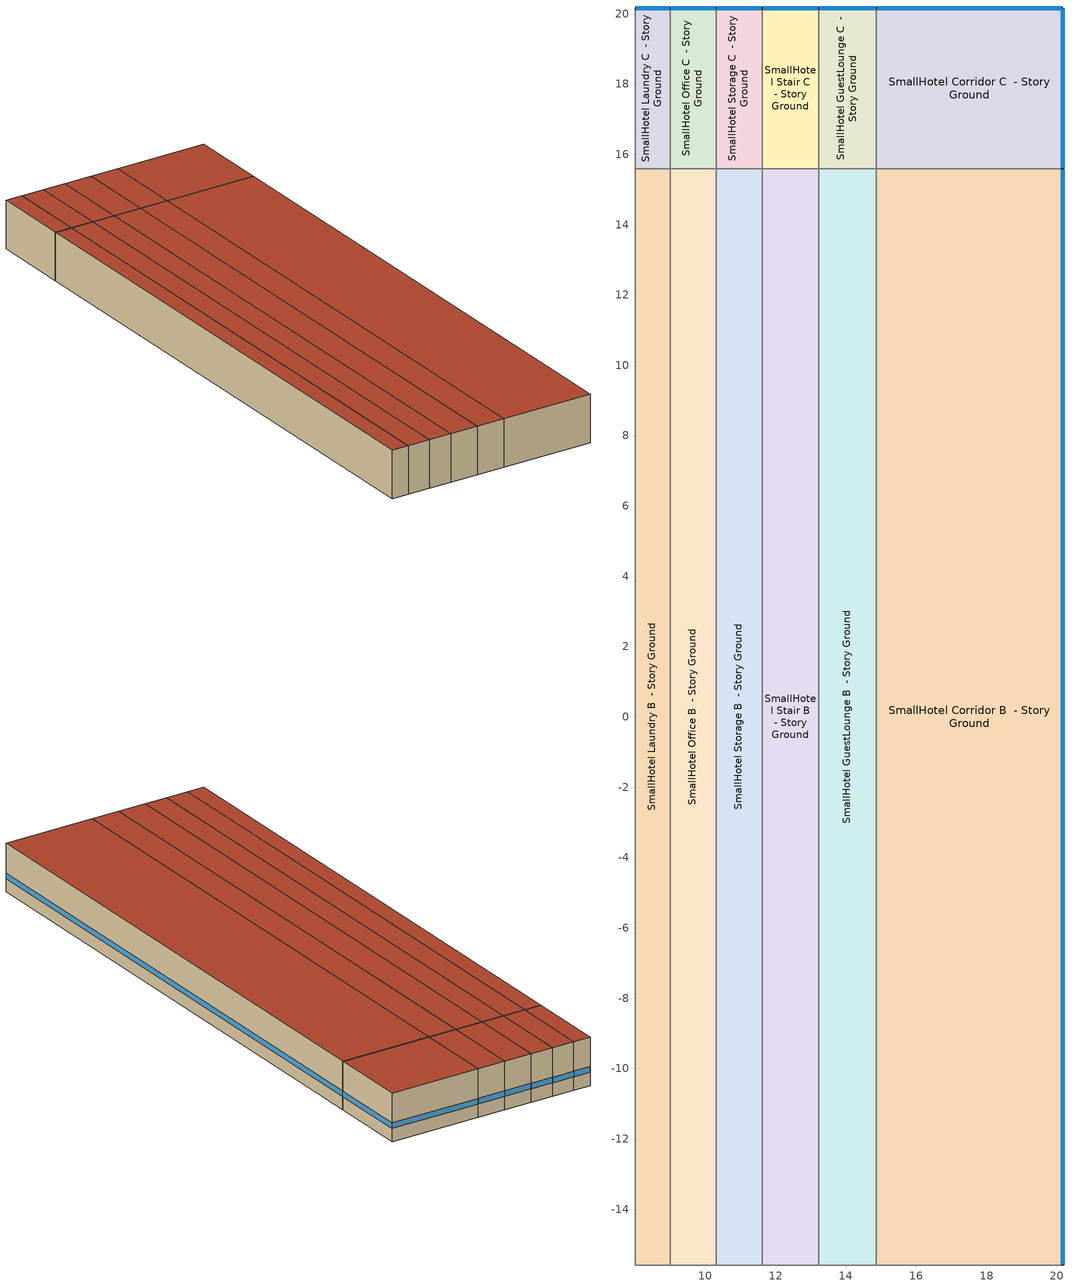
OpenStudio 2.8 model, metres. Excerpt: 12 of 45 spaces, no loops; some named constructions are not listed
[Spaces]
SmallHotel Laundry B  - Story Ground
 floor ground (ext-slab): 8.01,-15.59 8.01,15.59 9,15.59 9,-15.59 z0
 wall to SmallHotel Meeting B  - Story Ground: 8.01,15.59 8.01,-15.59 z0:2.74
 wall to SmallHotel Laundry C  - Story Ground: 9,15.59 8.01,15.59 z0:2.74
 wall to SmallHotel Office B  - Story Ground: 9,-15.59 9,15.59 z0:2.74
 wall to SmallHotel Laundry A  - Story Ground: 8.01,-15.59 9,-15.59 z0:2.74
 roof outside (Typical IEAD Roof): 9,-15.59 9,15.59 8.01,15.59 8.01,-15.59 z2.74
SmallHotel Laundry C  - Story Ground
 floor ground (ext-slab): 8.01,15.59 8.01,20.16 9,20.16 9,15.59 z0
 wall outside (Typical Insulated Steel Framed Exterior Wall R-15.38): 9,20.16 8.01,20.16 z0:2.74
 wall to SmallHotel Meeting C  - Story Ground: 8.01,20.16 8.01,15.59 z0:2.74
 wall to SmallHotel Office C  - Story Ground: 9,15.59 9,20.16 z0:2.74
 window (U 0.52 SHGC 0.39 Simple Glazing Window U-0.52 SHGC 0.39): 8.97,20.16 8.04,20.16 z0.76:1.08
 roof outside (Typical IEAD Roof): 9,15.59 9,20.16 8.01,20.16 8.01,15.59 z2.74
SmallHotel Office B  - Story Ground
 floor ground (ext-slab): 9,-15.59 9,15.59 10.31,15.59 10.31,-15.59 z0
 wall to SmallHotel Office C  - Story Ground: 10.31,15.59 9,15.59 z0:2.74
 wall to SmallHotel Storage B  - Story Ground: 10.31,-15.59 10.31,15.59 z0:2.74
 wall to SmallHotel Office A  - Story Ground: 9,-15.59 10.31,-15.59 z0:2.74
 roof outside (Typical IEAD Roof): 10.31,-15.59 10.31,15.59 9,15.59 9,-15.59 z2.74
SmallHotel Office C  - Story Ground
 floor ground (ext-slab): 9,15.59 9,20.16 10.31,20.16 10.31,15.59 z0
 wall outside (Typical Insulated Steel Framed Exterior Wall R-15.38): 10.31,20.16 9,20.16 z0:2.74
 wall to SmallHotel Storage C  - Story Ground: 10.31,15.59 10.31,20.16 z0:2.74
 window (U 0.52 SHGC 0.39 Simple Glazing Window U-0.52 SHGC 0.39): 10.28,20.16 9.02,20.16 z0.76:1.08
 roof outside (Typical IEAD Roof): 10.31,15.59 10.31,20.16 9,20.16 9,15.59 z2.74
SmallHotel Storage B  - Story Ground
 floor ground (ext-slab): 10.31,-15.59 10.31,15.59 11.62,15.59 11.62,-15.59 z0
 wall to SmallHotel Storage C  - Story Ground: 11.62,15.59 10.31,15.59 z0:2.74
 wall to SmallHotel Stair B  - Story Ground: 11.62,-15.59 11.62,15.59 z0:2.74
 wall to SmallHotel Storage A  - Story Ground: 10.31,-15.59 11.62,-15.59 z0:2.74
 roof outside (Typical IEAD Roof): 11.62,-15.59 11.62,15.59 10.31,15.59 10.31,-15.59 z2.74
SmallHotel Storage C  - Story Ground
 floor ground (ext-slab): 10.31,15.59 10.31,20.16 11.62,20.16 11.62,15.59 z0
 wall outside (Typical Insulated Steel Framed Exterior Wall R-15.38): 11.62,20.16 10.31,20.16 z0:2.74
 wall to SmallHotel Stair C  - Story Ground: 11.62,15.59 11.62,20.16 z0:2.74
 window (U 0.52 SHGC 0.39 Simple Glazing Window U-0.52 SHGC 0.39): 11.59,20.16 10.33,20.16 z0.76:1.08
 roof outside (Typical IEAD Roof): 11.62,15.59 11.62,20.16 10.31,20.16 10.31,15.59 z2.74
SmallHotel Stair B  - Story Ground
 floor ground (ext-slab): 11.62,-15.59 11.62,15.59 13.23,15.59 13.23,-15.59 z0
 wall to SmallHotel Stair C  - Story Ground: 13.23,15.59 11.62,15.59 z0:2.74
 wall to SmallHotel GuestLounge B  - Story Ground: 13.23,-15.59 13.23,15.59 z0:2.74
 wall to SmallHotel Stair A  - Story Ground: 11.62,-15.59 13.23,-15.59 z0:2.74
 roof outside (Typical IEAD Roof): 13.23,-15.59 13.23,15.59 11.62,15.59 11.62,-15.59 z2.74
SmallHotel Stair C  - Story Ground
 floor ground (ext-slab): 11.62,15.59 11.62,20.16 13.23,20.16 13.23,15.59 z0
 wall outside (Typical Insulated Steel Framed Exterior Wall R-15.38): 13.23,20.16 11.62,20.16 z0:2.74
 wall to SmallHotel GuestLounge C  - Story Ground: 13.23,15.59 13.23,20.16 z0:2.74
 window (U 0.52 SHGC 0.39 Simple Glazing Window U-0.52 SHGC 0.39): 13.2,20.16 11.64,20.16 z0.76:1.07
 roof outside (Typical IEAD Roof): 13.23,15.59 13.23,20.16 11.62,20.16 11.62,15.59 z2.74
SmallHotel GuestLounge B  - Story Ground
 floor ground (ext-slab): 13.23,-15.59 13.23,15.59 14.87,15.59 14.87,-15.59 z0
 wall to SmallHotel GuestLounge C  - Story Ground: 14.87,15.59 13.23,15.59 z0:2.74
 wall to SmallHotel Corridor B  - Story Ground: 14.87,-15.59 14.87,15.59 z0:2.74
 wall to SmallHotel GuestLounge A  - Story Ground: 13.23,-15.59 14.87,-15.59 z0:2.74
 roof outside (Typical IEAD Roof): 14.87,-15.59 14.87,15.59 13.23,15.59 13.23,-15.59 z2.74
SmallHotel GuestLounge C  - Story Ground
 floor ground (ext-slab): 13.23,15.59 13.23,20.16 14.87,20.16 14.87,15.59 z0
 wall outside (Typical Insulated Steel Framed Exterior Wall R-15.38): 14.87,20.16 13.23,20.16 z0:2.74
 wall to SmallHotel Corridor C  - Story Ground: 14.87,15.59 14.87,20.16 z0:2.74
 window (U 0.52 SHGC 0.39 Simple Glazing Window U-0.52 SHGC 0.39): 14.84,20.16 13.26,20.16 z0.76:1.07
 roof outside (Typical IEAD Roof): 14.87,15.59 14.87,20.16 13.23,20.16 13.23,15.59 z2.74
SmallHotel Corridor B  - Story Ground
 floor ground (ext-slab): 14.87,-15.59 14.87,15.59 20.16,15.59 20.16,-15.59 z0
 wall outside (Typical Insulated Steel Framed Exterior Wall R-15.38): 20.16,-15.59 20.16,15.59 z0:2.74
 wall to SmallHotel Corridor C  - Story Ground: 20.16,15.59 14.87,15.59 z0:2.74
 wall to SmallHotel Corridor A  - Story Ground: 14.87,-15.59 20.16,-15.59 z0:2.74
 window (U 0.52 SHGC 0.39 Simple Glazing Window U-0.52 SHGC 0.39): 20.16,-15.56 20.16,15.56 z0.76:1.06
 roof outside (Typical IEAD Roof): 20.16,-15.59 20.16,15.59 14.87,15.59 14.87,-15.59 z2.74
SmallHotel Corridor C  - Story Ground
 floor ground (ext-slab): 14.87,15.59 14.87,20.16 20.16,20.16 20.16,15.59 z0
 wall outside (Typical Insulated Steel Framed Exterior Wall R-15.38): 20.16,15.59 20.16,20.16 14.87,20.16 z0:2.74
 window (U 0.52 SHGC 0.39 Simple Glazing Window U-0.52 SHGC 0.39): 20.14,20.16 14.89,20.16 / 20.16,15.61 20.16,20.14 z0.76:1.07
 roof outside (Typical IEAD Roof): 20.16,15.59 20.16,20.16 14.87,20.16 14.87,15.59 z2.74
[Schedule:Day]
SmallHotel Bldg Occ Default: Yes, 10, 45, 0.2, 11, 0, 0.225, 11, 15, 0.25, 11, 30, 0.275, 11, 45, 0.3, 12, 0, 0.35, 12, 15, 0.4, 12, 30, 0.45, 12, 45, 0.5, 13, 0, 0.84, 13, 15, 0.88, 13, 22, 0.9, 18, 11, 0.9, 18, 26, 0.361905, 18, 41, 0.32381, 18, 56, 0.285714, 19, 11, 0.247619, 19, 26, 0.209524, 19, 30, 0.2, 24, 0, 0.2
SmallHotel Bldg Occ Sat Day: Yes, 10, 22, 0.6, 10, 37, 0.608333, 10, 52, 0.616667, 11, 7, 0.625, 11, 22, 0.633333, 11, 37, 0.641667, 11, 52, 0.65, 12, 7, 0.658333, 12, 22, 0.666667, 12, 37, 0.675, 12, 52, 0.683333, 13, 7, 0.691667, 13, 22, 0.7, 13, 37, 0.716667, 13, 52, 0.733333, 14, 7, 0.75, 14, 22, 0.766667, 14, 37, 0.783333, 14, 52, 0.8, 15, 7, 0.816667, 15, 22, 0.833333, 15, 37, 0.85, 15, 52, 0.866667, 16, 7, 0.883333, 16, 22, 0.9, 18, 11, 0.9, 24, 0, 0.6
SmallHotel Bldg Occ Summer Design Day; SmallHotel Storage Light Summer Design Day; SmallHotel Bldg Equip Summer Design Day; Clothing Schedule Default Winter Clothes; SmallHotel StaffLounge Occ Summer Design Day; SmallHotel StaffLounge Light Summer Design Day; SmallHotel StaffLounge Equip Summer Design Day; SmallHotel Bldg Light Summer Design Day; SmallHotel Laundry Occ Summer Design Day; SmallHotel Laundry Equip Summer Design Day; SmallHotel Laundry Gas Summer Design Day; SmallHotel Meeting Occ Summer Design Day; SmallHotel Meeting Light Summer Design Day; SmallHotel Office Occ Summer Design Day; SmallHotel Office Light Summer Design Day; SmallHotel Office Equip Summer Design Day: 24, 0, 1
SmallHotel Bldg Occ Sun Day: Yes, 0, 15, 0.278431, 0, 30, 0.276471, 0, 45, 0.27451, 1, 0, 0.272549, 1, 15, 0.270588, 1, 30, 0.268627, 1, 45, 0.266667, 2, 0, 0.264706, 2, 15, 0.262745, 2, 30, 0.260784, 2, 45, 0.258824, 3, 0, 0.256863, 3, 15, 0.254902, 3, 30, 0.252941, 3, 45, 0.25098, 4, 0, 0.24902, 4, 15, 0.247059, 4, 30, 0.245098, 4, 45, 0.243137, 5, 0, 0.241176, 5, 15, 0.239216, 5, 30, 0.237255, 5, 45, 0.235294, 6, 0, 0.233333, 6, 15, 0.231373, 6, 30, 0.229412, 6, 45, 0.227451, 7, 0, 0.22549, 7, 15, 0.223529, 7, 30, 0.221569, 7, 45, 0.219608, 8, 0, 0.217647, 8, 15, 0.215686, 8, 30, 0.213725, 8, 45, 0.211765, 9, 0, 0.209804, 9, 15, 0.207843, 9, 30, 0.205882, 9, 45, 0.203922, 10, 0, 0.201961, 10, 15, 0.2, 11, 45, 0.2, 12, 0, 0.225, 12, 15, 0.25, 12, 30, 0.275, 12, 45, 0.3, 13, 0, 0.325, 13, 15, 0.35, 13, 30, 0.375, 13, 45, 0.4, 14, 0, 0.789744, 14, 15, 0.779487, 14, 30, 0.769231, 14, 45, 0.758974, 15, 0, 0.748718, 15, 15, 0.738462, 15, 30, 0.728205, 15, 45, 0.717949, 16, 0, 0.707692, 16, 11, 0.7, 16, 26, 0.682222, 16, 41, 0.664444, 16, 56, 0.646667, 17, 11, 0.628889, 17, 26, 0.611111, 17, 41, 0.593333, 17, 56, 0.575556, 18, 11, 0.557778, 18, 26, 0.54, 18, 41, 0.522222, 18, 56, 0.504444, 19, 0, 0.5, 19, 30, 0.5, 19, 45, 0.475, 20, 0, 0.45, 20, 15, 0.425, 20, 30, 0.4, 20, 45, 0.375, 21, 0, 0.35, 21, 15, 0.325, 21, 30, 0.3, 21, 45, 0.298039, 22, 0, 0.296078, 22, 15, 0.294118, 22, 30, 0.292157, 22, 45, 0.290196, 23, 0, 0.288235, 23, 15, 0.286275, 23, 30, 0.284314, 23, 45, 0.282353, 24, 0, 0.280392
SmallHotel Bldg Occ Winter Design Day; SmallHotel Storage Light Winter Design Day; SmallHotel Bldg Equip Winter Design Day; Work Efficiency Schedule Default; SmallHotel StaffLounge Occ Winter Design Day; SmallHotel StaffLounge Light Winter Design Day; SmallHotel StaffLounge Equip Winter Design Day; SmallHotel Bldg Light Winter Design Day; SmallHotel Laundry Occ Winter Design Day; SmallHotel Laundry Equip Winter Design Day; SmallHotel Laundry Gas Winter Design Day; SmallHotel Meeting Occ Winter Design Day; SmallHotel Meeting Light Winter Design Day; SmallHotel Office Occ Winter Design Day; SmallHotel Office Light Winter Design Day; SmallHotel Office Equip Winter Design Day: 24, 0, 0
SmallHotel Storage Light Default: Yes, 0, 15, 0.318881, 0, 30, 0.316084, 0, 45, 0.313287, 1, 0, 0.31049, 1, 15, 0.307692, 1, 30, 0.304895, 1, 45, 0.302098, 2, 0, 0.299301, 2, 15, 0.296503, 2, 30, 0.293706, 2, 45, 0.290909, 3, 0, 0.288112, 3, 15, 0.285315, 3, 30, 0.282517, 3, 45, 0.27972, 4, 0, 0.276923, 4, 15, 0.274126, 4, 30, 0.271329, 4, 45, 0.268531, 5, 0, 0.265734, 5, 15, 0.262937, 5, 30, 0.26014, 5, 45, 0.257343, 6, 0, 0.254545, 6, 15, 0.251748, 6, 30, 0.248951, 6, 45, 0.246154, 7, 0, 0.243357, 7, 15, 0.240559, 7, 30, 0.237762, 7, 45, 0.234965, 8, 0, 0.232168, 8, 15, 0.229371, 8, 30, 0.226573, 8, 45, 0.223776, 9, 0, 0.220979, 9, 15, 0.218182, 9, 30, 0.215385, 9, 45, 0.212587, 10, 0, 0.20979, 10, 15, 0.206993, 10, 30, 0.204196, 10, 45, 0.201399, 10, 52, 0.2, 11, 52, 0.2, 12, 7, 0.1875, 12, 22, 0.175, 12, 37, 0.1625, 12, 52, 0.15, 13, 7, 0.1375, 13, 22, 0.125, 13, 37, 0.1125, 13, 52, 0.1, 16, 0, 0.1, 16, 15, 0.125, 16, 30, 0.15, 16, 45, 0.175, 17, 0, 0.2, 17, 15, 0.397203, 17, 30, 0.394406, 17, 45, 0.391608, 18, 0, 0.388811, 18, 15, 0.386014, 18, 30, 0.383217, 18, 45, 0.38042, 19, 0, 0.377622, 19, 15, 0.374825, 19, 30, 0.372028, 19, 45, 0.369231, 20, 0, 0.366434, 20, 15, 0.363636, 20, 30, 0.360839, 20, 45, 0.358042, 21, 0, 0.355245, 21, 15, 0.352448, 21, 30, 0.34965, 21, 45, 0.346853, 22, 0, 0.344056, 22, 15, 0.341259, 22, 30, 0.338462, 22, 45, 0.335664, 23, 0, 0.332867, 23, 15, 0.33007, 23, 30, 0.327273, 23, 45, 0.324476, 24, 0, 0.321678
SmallHotel Storage Light Default|Wknd Day; autogen Schedule Rule 3 1_day_sch: Yes, 6, 30, 0.1, 6, 45, 0.125, 7, 0, 0.15, 7, 15, 0.175, 7, 30, 0.2, 7, 45, 0.25, 8, 0, 0.3, 8, 15, 0.35, 8, 30, 0.4, 16, 0, 0.4, 16, 15, 0.3875, 16, 30, 0.375, 16, 45, 0.3625, 17, 0, 0.35, 17, 15, 0.3375, 17, 30, 0.325, 17, 45, 0.3125, 18, 0, 0.3, 18, 15, 0.2875, 18, 30, 0.275, 18, 45, 0.2625, 19, 0, 0.25, 19, 15, 0.2375, 19, 30, 0.225, 19, 45, 0.2125, 20, 0, 0.2, 21, 0, 0.2, 21, 15, 0.1875, 21, 30, 0.175, 21, 45, 0.1625, 22, 0, 0.15, 22, 15, 0.1375, 22, 30, 0.125, 22, 45, 0.1125, 23, 0, 0.1, 24, 0, 0.1
SmallHotel Bldg Equip Default: Yes, 0, 7, 0.763333, 0, 22, 0.766667, 0, 37, 0.77, 0, 52, 0.773333, 1, 7, 0.776667, 1, 22, 0.78, 1, 37, 0.783333, 1, 52, 0.786667, 2, 7, 0.79, 2, 22, 0.793333, 2, 37, 0.796667, 2, 52, 0.8, 3, 7, 0.803333, 3, 22, 0.806667, 3, 37, 0.81, 3, 52, 0.813333, 4, 7, 0.816667, 4, 22, 0.82, 4, 37, 0.823333, 4, 52, 0.826667, 5, 7, 0.83, 5, 22, 0.833333, 5, 37, 0.836667, 5, 52, 0.84, 6, 7, 0.843333, 6, 22, 0.846667, 6, 37, 0.85, 6, 52, 0.853333, 7, 7, 0.856667, 7, 22, 0.86, 7, 37, 0.863333, 7, 52, 0.866667, 8, 7, 0.87, 8, 22, 0.873333, 8, 37, 0.876667, 8, 52, 0.88, 9, 7, 0.883333, 9, 22, 0.886667, 9, 37, 0.89, 9, 52, 0.893333, 10, 7, 0.896667, 10, 22, 0.9, 10, 37, 0.9125, 10, 52, 0.925, 11, 7, 0.9375, 11, 22, 0.95, 11, 37, 0.9375, 11, 52, 0.925, 12, 7, 0.9125, 12, 22, 0.9, 12, 37, 0.85, 12, 52, 0.8, 13, 7, 0.75, 13, 22, 0.7, 13, 37, 0.625, 13, 52, 0.55, 14, 7, 0.475, 14, 22, 0.4, 14, 37, 0.375, 14, 52, 0.35, 15, 7, 0.325, 15, 22, 0.3, 15, 37, 0.2875, 15, 52, 0.275, 16, 7, 0.2625, 16, 22, 0.25, 16, 37, 0.2375, 16, 52, 0.225, 17, 7, 0.2125, 17, 22, 0.2, 19, 22, 0.2, 19, 37, 0.703333, 19, 52, 0.706667, 20, 7, 0.71, 20, 22, 0.713333, 20, 37, 0.716667, 20, 52, 0.72, 21, 7, 0.723333, 21, 22, 0.726667, 21, 37, 0.73, 21, 52, 0.733333, 22, 7, 0.736667, 22, 22, 0.74, 22, 37, 0.743333, 22, 52, 0.746667, 23, 7, 0.75, 23, 22, 0.753333, 23, 37, 0.756667, 23, 52, 0.76, 24, 0, 0.763333
SmallHotel Bldg Equip Sat Day: Yes, 0, 15, 0.729565, 0, 30, 0.731304, 0, 45, 0.733043, 1, 0, 0.734783, 1, 15, 0.736522, 1, 30, 0.738261, 1, 45, 0.74, 2, 0, 0.741739, 2, 15, 0.743478, 2, 30, 0.745217, 2, 45, 0.746957, 3, 0, 0.748696, 3, 15, 0.750435, 3, 30, 0.752174, 3, 45, 0.753913, 4, 0, 0.755652, 4, 15, 0.757391, 4, 30, 0.75913, 4, 45, 0.76087, 5, 0, 0.762609, 5, 15, 0.764348, 5, 30, 0.766087, 5, 45, 0.767826, 6, 0, 0.769565, 6, 15, 0.771304, 6, 30, 0.773043, 6, 45, 0.774783, 7, 0, 0.776522, 7, 15, 0.778261, 7, 30, 0.78, 7, 45, 0.781739, 8, 0, 0.783478, 8, 15, 0.785217, 8, 30, 0.786957, 8, 45, 0.788696, 9, 0, 0.790435, 9, 15, 0.792174, 9, 30, 0.793913, 9, 45, 0.795652, 10, 0, 0.797391, 10, 15, 0.79913, 10, 22, 0.8, 12, 22, 0.8, 12, 37, 0.775, 12, 52, 0.75, 13, 7, 0.725, 13, 22, 0.7, 13, 37, 0.625, 13, 52, 0.55, 14, 7, 0.475, 14, 22, 0.4, 14, 37, 0.375, 14, 52, 0.35, 15, 7, 0.325, 15, 22, 0.3, 15, 52, 0.3, 16, 7, 0.2875, 16, 22, 0.275, 16, 37, 0.2625, 16, 52, 0.25, 17, 7, 0.2375, 17, 22, 0.225, 17, 37, 0.2125, 17, 52, 0.2, 18, 11, 0.2, 18, 26, 0.48, 18, 30, 0.5, 19, 0, 0.5, 19, 15, 0.475, 19, 30, 0.45, 19, 45, 0.425, 20, 0, 0.4, 20, 15, 0.701739, 20, 30, 0.703478, 20, 45, 0.705217, 21, 0, 0.706957, 21, 15, 0.708696, 21, 30, 0.710435, 21, 45, 0.712174, 22, 0, 0.713913, 22, 15, 0.715652, 22, 30, 0.717391, 22, 45, 0.71913, 23, 0, 0.72087, 23, 15, 0.722609, 23, 30, 0.724348, 23, 45, 0.726087, 24, 0, 0.727826
SmallHotel Bldg Equip Sun Day: Yes, 0, 15, 0.663866, 0, 30, 0.667227, 0, 45, 0.670588, 1, 0, 0.67395, 1, 15, 0.677311, 1, 30, 0.680672, 1, 45, 0.684034, 2, 0, 0.687395, 2, 15, 0.690756, 2, 30, 0.694118, 2, 45, 0.697479, 3, 0, 0.70084, 3, 15, 0.704202, 3, 30, 0.707563, 3, 45, 0.710924, 4, 0, 0.714286, 4, 15, 0.717647, 4, 30, 0.721008, 4, 45, 0.72437, 5, 0, 0.727731, 5, 15, 0.731092, 5, 30, 0.734454, 5, 45, 0.737815, 6, 0, 0.741176, 6, 15, 0.744538, 6, 30, 0.747899, 6, 45, 0.751261, 7, 0, 0.754622, 7, 15, 0.757983, 7, 30, 0.761345, 7, 45, 0.764706, 8, 0, 0.768067, 8, 15, 0.771429, 8, 30, 0.77479, 8, 45, 0.778151, 9, 0, 0.781513, 9, 15, 0.784874, 9, 30, 0.788235, 9, 45, 0.791597, 10, 0, 0.794958, 10, 15, 0.798319, 10, 22, 0.8, 10, 37, 0.825, 10, 52, 0.85, 11, 7, 0.875, 11, 22, 0.9, 11, 37, 0.85, 11, 52, 0.8, 12, 7, 0.75, 12, 22, 0.7, 12, 37, 0.675, 12, 52, 0.65, 13, 7, 0.625, 13, 22, 0.6, 13, 37, 0.55, 13, 52, 0.5, 14, 7, 0.45, 14, 22, 0.4, 15, 52, 0.4, 16, 7, 0.3875, 16, 22, 0.375, 16, 37, 0.3625, 16, 52, 0.35, 17, 7, 0.3375, 17, 22, 0.325, 17, 37, 0.3125, 17, 52, 0.3, 18, 11, 0.3, 18, 26, 0.480952, 18, 41, 0.461905, 18, 56, 0.442857, 19, 11, 0.42381, 19, 26, 0.404762, 19, 30, 0.4, 19, 45, 0.603361, 20, 0, 0.606723, 20, 15, 0.610084, 20, 30, 0.613445, 20, 45, 0.616807, 21, 0, 0.620168, 21, 15, 0.623529, 21, 30, 0.626891, 21, 45, 0.630252, 22, 0, 0.633613, 22, 15, 0.636975, 22, 30, 0.640336, 22, 45, 0.643697, 23, 0, 0.647059, 23, 15, 0.65042, 23, 30, 0.653782, 23, 45, 0.657143, 24, 0, 0.660504
SmallHotel Infil Half On Default; SmallHotel Infil Half On Winter Design Day; SmallHotel Infil Half On Summer Design Day; Clothing Schedule Summer Clothes: 24, 0, 0.5
Always On Default; autogen Always On 0_day_sch: Yes, 24, 0, 1
Air Velocity Schedule Default: 24, 0, 0.2
SmallHotel StaffLounge Occ Default: Yes, 0, 15, 0.338298, 0, 30, 0.348936, 0, 45, 0.359574, 1, 0, 0.370213, 1, 15, 0.380851, 1, 30, 0.391489, 1, 45, 0.402128, 2, 0, 0.412766, 2, 15, 0.423404, 2, 30, 0.434043, 2, 45, 0.444681, 3, 0, 0.455319, 3, 15, 0.465957, 3, 30, 0.476596, 3, 45, 0.487234, 4, 0, 0.497872, 4, 15, 0.508511, 4, 30, 0.519149, 4, 45, 0.529787, 5, 0, 0.540426, 5, 15, 0.551064, 5, 30, 0.561702, 5, 45, 0.57234, 6, 0, 0.582979, 6, 15, 0.593617, 6, 30, 0.604255, 6, 45, 0.614894, 7, 0, 0.625532, 7, 15, 0.63617, 7, 30, 0.646809, 7, 45, 0.657447, 8, 0, 0.668085, 8, 15, 0.678723, 8, 30, 0.689362, 8, 45, 0.7, 9, 0, 0.575, 9, 15, 0.45, 9, 30, 0.325, 9, 45, 0.2, 11, 33, 0.2, 11, 48, 0.02, 11, 52, 0, 18, 52, 0, 19, 7, 0.08, 19, 11, 0.1, 21, 0, 0.2, 21, 15, 0.210638, 21, 30, 0.221277, 21, 45, 0.231915, 22, 0, 0.242553, 22, 15, 0.253191, 22, 30, 0.26383, 22, 45, 0.274468, 23, 0, 0.285106, 23, 15, 0.295745, 23, 30, 0.306383, 23, 45, 0.317021, 24, 0, 0.32766
SmallHotel StaffLounge Occ Wknd Day; autogen Schedule Rule 7 1_day_sch: Yes, 3, 30, 0, 3, 45, 0.00416667, 4, 0, 0.00833333, 4, 15, 0.0125, 4, 30, 0.0166667, 4, 45, 0.0208333, 5, 0, 0.025, 5, 15, 0.0291667, 5, 30, 0.0333333, 5, 45, 0.0375, 6, 0, 0.0416667, 6, 15, 0.0458333, 6, 30, 0.05, 6, 45, 0.0541667, 7, 0, 0.0583333, 7, 15, 0.0625, 7, 30, 0.0666667, 7, 45, 0.0708333, 8, 0, 0.075, 8, 15, 0.0791667, 8, 30, 0.0833333, 8, 45, 0.0875, 9, 0, 0.0916667, 9, 15, 0.0958333, 9, 30, 0.1, 11, 30, 0.1, 11, 45, 0.125, 12, 0, 0.15, 12, 15, 0.175, 12, 30, 0.2, 12, 45, 0.175, 13, 0, 0.15, 13, 15, 0.125, 13, 30, 0.1, 17, 0, 0.1, 17, 15, 0.09375, 17, 30, 0.0875, 17, 45, 0.08125, 18, 0, 0.075, 18, 15, 0.06875, 18, 30, 0.0625, 18, 45, 0.05625, 19, 0, 0.05, 19, 15, 0.04375, 19, 30, 0.0375, 19, 45, 0.03125, 20, 0, 0.025, 20, 15, 0.01875, 20, 30, 0.0125, 20, 45, 0.00625, 21, 0, 0, 24, 0, 0
SmallHotel StaffLounge Light Default: Yes, 0, 7, 0.468333, 0, 22, 0.466667, 0, 37, 0.465, 0, 52, 0.463333, 1, 7, 0.461667, 1, 22, 0.46, 1, 37, 0.458333, 1, 52, 0.456667, 2, 7, 0.455, 2, 22, 0.453333, 2, 37, 0.451667, 2, 52, 0.45, 3, 7, 0.448333, 3, 22, 0.446667, 3, 37, 0.445, 3, 52, 0.443333, 4, 7, 0.441667, 4, 22, 0.44, 4, 37, 0.438333, 4, 52, 0.436667, 5, 7, 0.435, 5, 22, 0.433333, 5, 37, 0.431667, 5, 52, 0.43, 6, 7, 0.428333, 6, 22, 0.426667, 6, 37, 0.425, 6, 52, 0.423333, 7, 7, 0.421667, 7, 22, 0.42, 7, 37, 0.418333, 7, 52, 0.416667, 8, 7, 0.415, 8, 22, 0.413333, 8, 37, 0.411667, 8, 52, 0.41, 9, 7, 0.408333, 9, 22, 0.406667, 9, 37, 0.405, 9, 52, 0.403333, 10, 7, 0.401667, 10, 22, 0.4, 10, 37, 0.3375, 10, 52, 0.275, 11, 7, 0.2125, 11, 22, 0.15, 11, 52, 0.15, 12, 7, 0.1375, 12, 22, 0.125, 12, 37, 0.1125, 12, 52, 0.1, 13, 7, 0.0875, 13, 22, 0.075, 13, 37, 0.0625, 13, 52, 0.05, 19, 22, 0.05, 19, 37, 0.498333, 19, 52, 0.496667, 20, 7, 0.495, 20, 22, 0.493333, 20, 37, 0.491667, 20, 52, 0.49, 21, 7, 0.488333, 21, 22, 0.486667, 21, 37, 0.485, 21, 52, 0.483333, 22, 7, 0.481667, 22, 22, 0.48, 22, 37, 0.478333, 22, 52, 0.476667, 23, 7, 0.475, 23, 22, 0.473333, 23, 37, 0.471667, 23, 52, 0.47, 24, 0, 0.468333
SmallHotel StaffLounge Light Wknd Day; autogen Schedule Rule 8 1_day_sch: Yes, 4, 30, 0.05, 4, 45, 0.075, 5, 0, 0.1, 5, 15, 0.125, 5, 30, 0.15, 5, 45, 0.1875, 6, 0, 0.225, 6, 15, 0.2625, 6, 30, 0.3, 6, 45, 0.325, 7, 0, 0.35, 7, 15, 0.375, 7, 30, 0.4, 7, 45, 0.45, 8, 0, 0.5, 8, 15, 0.55, 8, 30, 0.6, 17, 30, 0.6, 17, 45, 0.55, 18, 0, 0.5, 18, 15, 0.45, 18, 30, 0.4, 18, 45, 0.375, 19, 0, 0.35, 19, 15, 0.325, 19, 30, 0.3, 19, 45, 0.2625, 20, 0, 0.225, 20, 15, 0.1875, 20, 30, 0.15, 21, 0, 0.15, 21, 15, 0.1375, 21, 30, 0.125, 21, 45, 0.1125, 22, 0, 0.1, 22, 15, 0.0875, 22, 30, 0.075, 22, 45, 0.0625, 23, 0, 0.05, 24, 0, 0.05
SmallHotel StaffLounge Equip Default: Yes, 0, 15, 0.898723, 0, 30, 0.901702, 0, 45, 0.904681, 1, 0, 0.90766, 1, 15, 0.910638, 1, 30, 0.913617, 1, 45, 0.916596, 2, 0, 0.919574, 2, 15, 0.922553, 2, 30, 0.925532, 2, 45, 0.928511, 3, 0, 0.931489, 3, 15, 0.934468, 3, 30, 0.937447, 3, 45, 0.940426, 4, 0, 0.943404, 4, 15, 0.946383, 4, 30, 0.949362, 4, 45, 0.95234, 5, 0, 0.955319, 5, 15, 0.958298, 5, 30, 0.961277, 5, 45, 0.964255, 6, 0, 0.967234, 6, 15, 0.970213, 6, 30, 0.973191, 6, 45, 0.97617, 7, 0, 0.979149, 7, 15, 0.982128, 7, 30, 0.985106, 7, 45, 0.988085, 8, 0, 0.991064, 8, 15, 0.994043, 8, 30, 0.997021, 8, 45, 1, 9, 0, 0.965, 9, 15, 0.93, 9, 30, 0.895, 9, 45, 0.86, 13, 45, 0.86, 18, 52, 0.11, 19, 7, 0.978462, 19, 22, 0.956923, 19, 37, 0.935385, 19, 52, 0.913846, 20, 7, 0.892308, 20, 22, 0.870769, 20, 30, 0.86, 21, 0, 0.86, 21, 15, 0.862979, 21, 30, 0.865957, 21, 45, 0.868936, 22, 0, 0.871915, 22, 15, 0.874894, 22, 30, 0.877872, 22, 45, 0.880851, 23, 0, 0.88383, 23, 15, 0.886809, 23, 30, 0.889787, 23, 45, 0.892766, 24, 0, 0.895745
SmallHotel StaffLounge Equip Default|Wknd Day; autogen Schedule Rule 9 1_day_sch: Yes, 4, 0, 0.11, 4, 15, 0.12, 4, 30, 0.13, 4, 45, 0.14, 5, 0, 0.15, 5, 15, 0.16, 5, 30, 0.17, 5, 45, 0.18, 6, 0, 0.19, 6, 30, 0.19, 6, 45, 0.205, 7, 0, 0.22, 7, 15, 0.235, 7, 30, 0.25, 7, 45, 0.4375, 8, 0, 0.625, 8, 15, 0.8125, 8, 30, 1, 9, 0, 1, 9, 15, 0.9825, 9, 30, 0.965, 9, 45, 0.9475, 10, 0, 0.93, 10, 15, 0.9125, 10, 30, 0.895, 10, 45, 0.8775, 11, 0, 0.86, 11, 30, 0.86, 11, 45, 0.895, 12, 0, 0.93, 12, 15, 0.965, 12, 30, 1, 12, 45, 0.965, 13, 0, 0.93, 13, 15, 0.895, 13, 30, 0.86, 17, 30, 0.86, 17, 45, 0.7075, 18, 0, 0.555, 18, 15, 0.4025, 18, 30, 0.25, 18, 45, 0.235, 19, 0, 0.22, 19, 15, 0.205, 19, 30, 0.19, 19, 45, 0.17, 20, 0, 0.15, 20, 15, 0.13, 20, 30, 0.11, 24, 0, 0.11
SmallHotel Bldg Light Default: Yes, 0, 7, 0.663333, 0, 22, 0.666667, 0, 37, 0.67, 0, 52, 0.673333, 1, 7, 0.676667, 1, 22, 0.68, 1, 37, 0.683333, 1, 52, 0.686667, 2, 7, 0.69, 2, 22, 0.693333, 2, 37, 0.696667, 2, 52, 0.7, 3, 7, 0.703333, 3, 22, 0.706667, 3, 37, 0.71, 3, 52, 0.713333, 4, 7, 0.716667, 4, 22, 0.72, 4, 37, 0.723333, 4, 52, 0.726667, 5, 7, 0.73, 5, 22, 0.733333, 5, 37, 0.736667, 5, 52, 0.74, 6, 7, 0.743333, 6, 22, 0.746667, 6, 37, 0.75, 6, 52, 0.753333, 7, 7, 0.756667, 7, 22, 0.76, 7, 37, 0.763333, 7, 52, 0.766667, 8, 7, 0.77, 8, 22, 0.773333, 8, 37, 0.776667, 8, 52, 0.78, 9, 7, 0.783333, 9, 22, 0.786667, 9, 37, 0.79, 9, 52, 0.793333, 10, 7, 0.796667, 10, 22, 0.8, 10, 37, 0.825, 10, 52, 0.85, 11, 7, 0.875, 11, 22, 0.9, 11, 37, 0.875, 11, 52, 0.85, 12, 7, 0.825, 12, 22, 0.8, 12, 37, 0.75, 12, 52, 0.7, 13, 7, 0.65, 13, 22, 0.6, 13, 37, 0.525, 13, 52, 0.45, 14, 7, 0.375, 14, 22, 0.3, 14, 37, 0.275, 14, 52, 0.25, 15, 7, 0.225, 15, 22, 0.2, 15, 37, 0.1875, 15, 52, 0.175, 16, 7, 0.1625, 16, 22, 0.15, 16, 37, 0.1375, 16, 52, 0.125, 17, 7, 0.1125, 17, 22, 0.1, 19, 22, 0.1, 19, 37, 0.603333, 19, 52, 0.606667, 20, 7, 0.61, 20, 22, 0.613333, 20, 37, 0.616667, 20, 52, 0.62, 21, 7, 0.623333, 21, 22, 0.626667, 21, 37, 0.63, 21, 52, 0.633333, 22, 7, 0.636667, 22, 22, 0.64, 22, 37, 0.643333, 22, 52, 0.646667, 23, 7, 0.65, 23, 22, 0.653333, 23, 37, 0.656667, 23, 52, 0.66, 24, 0, 0.663333
SmallHotel Bldg Light Sat Day: Yes, 0, 15, 0.629565, 0, 30, 0.631304, 0, 45, 0.633043, 1, 0, 0.634783, 1, 15, 0.636522, 1, 30, 0.638261, 1, 45, 0.64, 2, 0, 0.641739, 2, 15, 0.643478, 2, 30, 0.645217, 2, 45, 0.646957, 3, 0, 0.648696, 3, 15, 0.650435, 3, 30, 0.652174, 3, 45, 0.653913, 4, 0, 0.655652, 4, 15, 0.657391, 4, 30, 0.65913, 4, 45, 0.66087, 5, 0, 0.662609, 5, 15, 0.664348, 5, 30, 0.666087, 5, 45, 0.667826, 6, 0, 0.669565, 6, 15, 0.671304, 6, 30, 0.673043, 6, 45, 0.674783, 7, 0, 0.676522, 7, 15, 0.678261, 7, 30, 0.68, 7, 45, 0.681739, 8, 0, 0.683478, 8, 15, 0.685217, 8, 30, 0.686957, 8, 45, 0.688696, 9, 0, 0.690435, 9, 15, 0.692174, 9, 30, 0.693913, 9, 45, 0.695652, 10, 0, 0.697391, 10, 15, 0.69913, 10, 22, 0.7, 12, 22, 0.7, 12, 37, 0.675, 12, 52, 0.65, 13, 7, 0.625, 13, 22, 0.6, 13, 37, 0.525, 13, 52, 0.45, 14, 7, 0.375, 14, 22, 0.3, 14, 37, 0.275, 14, 52, 0.25, 15, 7, 0.225, 15, 22, 0.2, 15, 52, 0.2, 16, 7, 0.1875, 16, 22, 0.175, 16, 37, 0.1625, 16, 52, 0.15, 17, 7, 0.1375, 17, 22, 0.125, 17, 37, 0.1125, 17, 52, 0.1, 18, 11, 0.1, 18, 26, 0.38, 18, 30, 0.4, 19, 0, 0.4, 19, 15, 0.375, 19, 30, 0.35, 19, 45, 0.325, 20, 0, 0.3, 20, 15, 0.601739, 20, 30, 0.603478, 20, 45, 0.605217, 21, 0, 0.606957, 21, 15, 0.608696, 21, 30, 0.610435, 21, 45, 0.612174, 22, 0, 0.613913, 22, 15, 0.615652, 22, 30, 0.617391, 22, 45, 0.61913, 23, 0, 0.62087, 23, 15, 0.622609, 23, 30, 0.624348, 23, 45, 0.626087, 24, 0, 0.627826
SmallHotel Bldg Light Sun Day: Yes, 0, 15, 0.563866, 0, 30, 0.567227, 0, 45, 0.570588, 1, 0, 0.57395, 1, 15, 0.577311, 1, 30, 0.580672, 1, 45, 0.584034, 2, 0, 0.587395, 2, 15, 0.590756, 2, 30, 0.594118, 2, 45, 0.597479, 3, 0, 0.60084, 3, 15, 0.604202, 3, 30, 0.607563, 3, 45, 0.610924, 4, 0, 0.614286, 4, 15, 0.617647, 4, 30, 0.621008, 4, 45, 0.62437, 5, 0, 0.627731, 5, 15, 0.631092, 5, 30, 0.634454, 5, 45, 0.637815, 6, 0, 0.641176, 6, 15, 0.644538, 6, 30, 0.647899, 6, 45, 0.651261, 7, 0, 0.654622, 7, 15, 0.657983, 7, 30, 0.661345, 7, 45, 0.664706, 8, 0, 0.668067, 8, 15, 0.671429, 8, 30, 0.67479, 8, 45, 0.678151, 9, 0, 0.681513, 9, 15, 0.684874, 9, 30, 0.688235, 9, 45, 0.691597, 10, 0, 0.694958, 10, 15, 0.698319, 10, 22, 0.7, 10, 37, 0.725, 10, 52, 0.75, 11, 7, 0.775, 11, 22, 0.8, 11, 37, 0.75, 11, 52, 0.7, 12, 7, 0.65, 12, 22, 0.6, 12, 37, 0.575, 12, 52, 0.55, 13, 7, 0.525, 13, 22, 0.5, 13, 37, 0.45, 13, 52, 0.4, 14, 7, 0.35, 14, 22, 0.3, 15, 52, 0.3, 16, 7, 0.2875, 16, 22, 0.275, 16, 37, 0.2625, 16, 52, 0.25, 17, 7, 0.2375, 17, 22, 0.225, 17, 37, 0.2125, 17, 52, 0.2, 18, 11, 0.2, 18, 26, 0.380952, 18, 41, 0.361905, 18, 56, 0.342857, 19, 11, 0.32381, 19, 26, 0.304762, 19, 30, 0.3, 19, 45, 0.503361, 20, 0, 0.506723, 20, 15, 0.510084, 20, 30, 0.513445, 20, 45, 0.516807, 21, 0, 0.520168, 21, 15, 0.523529, 21, 30, 0.526891, 21, 45, 0.530252, 22, 0, 0.533613, 22, 15, 0.536975, 22, 30, 0.540336, 22, 45, 0.543697, 23, 0, 0.547059, 23, 15, 0.55042, 23, 30, 0.553782, 23, 45, 0.557143, 24, 0, 0.560504
SmallHotel Laundry Occ Default: Yes, 0, 15, 0.130213, 0, 30, 0.126383, 0, 45, 0.122553, 1, 0, 0.118723, 1, 15, 0.114894, 1, 30, 0.111064, 1, 45, 0.107234, 2, 0, 0.103404, 2, 15, 0.0995745, 2, 30, 0.0957447, 2, 45, 0.0919149, 3, 0, 0.0880851, 3, 15, 0.0842553, 3, 30, 0.0804255, 3, 45, 0.0765957, 4, 0, 0.072766, 4, 15, 0.0689362, 4, 30, 0.0651064, 4, 45, 0.0612766, 5, 0, 0.0574468, 5, 15, 0.053617, 5, 30, 0.0497872, 5, 45, 0.0459574, 6, 0, 0.0421277, 6, 15, 0.0382979, 6, 30, 0.0344681, 6, 45, 0.0306383, 7, 0, 0.0268085, 7, 15, 0.0229787, 7, 30, 0.0191489, 7, 45, 0.0153191, 8, 0, 0.0114894, 8, 15, 0.00765957, 8, 30, 0.00382979, 8, 45, 0, 9, 0, 0.045, 9, 15, 0.09, 9, 30, 0.135, 9, 45, 0.18, 11, 45, 0.18, 12, 0, 0.1575, 12, 15, 0.135, 12, 30, 0.1125, 12, 45, 0.09, 13, 0, 0.0675, 13, 15, 0.045, 13, 30, 0.0225, 13, 45, 0, 16, 30, 0, 16, 45, 0.01125, 17, 0, 0.0225, 17, 15, 0.03375, 17, 30, 0.045, 17, 45, 0.05625, 18, 0, 0.0675, 18, 15, 0.07875, 18, 30, 0.09, 18, 45, 0.10125, 19, 0, 0.1125, 19, 15, 0.12375, 19, 30, 0.135, 19, 45, 0.14625, 20, 0, 0.1575, 20, 15, 0.16875, 20, 30, 0.18, 21, 0, 0.18, 21, 15, 0.17617, 21, 30, 0.17234, 21, 45, 0.168511, 22, 0, 0.164681, 22, 15, 0.160851, 22, 30, 0.157021, 22, 45, 0.153191, 23, 0, 0.149362, 23, 15, 0.145532, 23, 30, 0.141702, 23, 45, 0.137872, 24, 0, 0.134043
SmallHotel Laundry Occ Default|Wknd Day; autogen Schedule Rule 12 1_day_sch: Yes, 7, 0, 0, 7, 15, 0.01125, 7, 30, 0.0225, 7, 45, 0.03375, 8, 0, 0.045, 8, 15, 0.05625, 8, 30, 0.0675, 8, 45, 0.07875, 9, 0, 0.09, 9, 15, 0.10125, 9, 30, 0.1125, 9, 45, 0.12375, 10, 0, 0.135, 10, 15, 0.14625, 10, 30, 0.1575, 10, 45, 0.16875, 11, 0, 0.18, 11, 30, 0.18, 11, 45, 0.135, 12, 0, 0.09, 12, 15, 0.045, 12, 30, 0, 12, 45, 0.045, 13, 0, 0.09, 13, 15, 0.135, 13, 30, 0.18, 15, 30, 0.18, 15, 45, 0.1575, 16, 0, 0.135, 16, 15, 0.1125, 16, 30, 0.09, 16, 45, 0.0675, 17, 0, 0.045, 17, 15, 0.0225, 17, 30, 0, 24, 0, 0
SmallHotel Laundry Light Default; autogen SmallHotel Laundry Light 0_day_sch: Yes, 8, 0, 0, 17, 0, 1, 24, 0, 0
SmallHotel Laundry Light Winter Design Day; SmallHotel Laundry Light Summer Design Day: 8, 0, 0, 17, 0, 1, 24, 0, 0
SmallHotel Laundry Equip Default; autogen SmallHotel Laundry Equip 0_day_sch: Yes, 8, 0, 0, 16, 0, 1, 24, 0, 0
SmallHotel Laundry Gas Default; autogen SmallHotel Laundry Gas 0_day_sch: Yes, 9, 0, 0, 17, 0, 1, 24, 0, 0
SmallHotel Exercise Occ Default; autogen SmallHotel Exercise Occ 0_day_sch: Yes, 5, 30, 0, 5, 45, 0.125, 6, 0, 0.25, 6, 15, 0.375, 6, 30, 0.5, 6, 45, 0.625, 7, 0, 0.75, 7, 15, 0.875, 7, 30, 1, 10, 30, 1, 10, 45, 0.875, 11, 0, 0.75, 11, 15, 0.625, 11, 30, 0.5, 11, 45, 0.375, 12, 0, 0.25, 12, 15, 0.125, 12, 30, 0, 12, 45, 0.25, 13, 0, 0.5, 13, 15, 0.75, 13, 30, 1, 21, 30, 1, 21, 45, 0.875, 22, 0, 0.75, 22, 15, 0.625, 22, 30, 0.5, 22, 45, 0.375, 23, 0, 0.25, 23, 15, 0.125, 23, 30, 0, 24, 0, 0
SmallHotel Exercise Occ Winter Design Day; SmallHotel Exercise Occ Summer Design Day: 6, 0, 0, 7, 0, 0.5, 11, 0, 1, 12, 0, 0.5, 13, 0, 0, 22, 0, 1, 23, 0, 0.5, 24, 0, 0
SmallHotel Exercise Light Default; autogen SmallHotel Exercise Light 0_day_sch: Yes, 5, 30, 0, 5, 45, 0.125, 6, 0, 0.25, 6, 15, 0.375, 6, 30, 0.5, 6, 45, 0.625, 7, 0, 0.75, 7, 15, 0.875, 7, 30, 1, 21, 30, 1, 21, 45, 0.875, 22, 0, 0.75, 22, 15, 0.625, 22, 30, 0.5, 22, 45, 0.375, 23, 0, 0.25, 23, 15, 0.125, 23, 30, 0, 24, 0, 0
SmallHotel Exercise Light Winter Design Day; SmallHotel Exercise Light Summer Design Day: 6, 0, 0, 7, 0, 0.5, 22, 0, 1, 23, 0, 0.5, 24, 0, 0
SmallHotel Exercise Equip Default; autogen SmallHotel Exercise Equip 0_day_sch: Yes, 5, 30, 0, 5, 45, 0.125, 6, 0, 0.25, 6, 15, 0.375, 6, 30, 0.5, 6, 45, 0.625, 7, 0, 0.75, 7, 15, 0.875, 7, 30, 1, 8, 0, 1, 8, 15, 0.9375, 8, 30, 0.875, 8, 45, 0.8125, 9, 0, 0.75, 9, 15, 0.6875, 9, 30, 0.625, 9, 45, 0.5625, 10, 0, 0.5, 11, 30, 0.5, 11, 45, 0.375, 12, 0, 0.25, 12, 15, 0.125, 12, 30, 0, 12, 45, 0.125, 13, 0, 0.25, 13, 15, 0.375, 13, 30, 0.5, 15, 30, 0.5, 15, 45, 0.625, 16, 0, 0.75, 16, 15, 0.875, 16, 30, 1, 16, 45, 0.875, 17, 0, 0.75, 17, 15, 0.625, 17, 30, 0.5, 18, 0, 0.5, 18, 15, 0.5625, 18, 30, 0.625, 18, 45, 0.6875, 19, 0, 0.75, 19, 15, 0.8125, 19, 30, 0.875, 19, 45, 0.9375, 20, 0, 1, 20, 15, 0.9375, 20, 30, 0.875, 20, 45, 0.8125, 21, 0, 0.75, 21, 15, 0.6875, 21, 30, 0.625, 21, 45, 0.5625, 22, 0, 0.5, 22, 30, 0.5, 22, 45, 0.375, 23, 0, 0.25, 23, 15, 0.125, 23, 30, 0, 24, 0, 0
SmallHotel Exercise Equip Winter Design Day; SmallHotel Exercise Equip Summer Design Day: 6, 0, 0, 7, 0, 0.5, 9, 0, 1, 12, 0, 0.5, 13, 0, 0, 16, 0, 0.5, 17, 0, 1, 19, 0, 0.5, 21, 0, 1, 23, 0, 0.5, 24, 0, 0
SmallHotel Meeting Occ Default: Yes, 0, 15, 0.158511, 0, 30, 0.155319, 0, 45, 0.152128, 1, 0, 0.148936, 1, 15, 0.145745, 1, 30, 0.142553, 1, 45, 0.139362, 2, 0, 0.13617, 2, 15, 0.132979, 2, 30, 0.129787, 2, 45, 0.126596, 3, 0, 0.123404, 3, 15, 0.120213, 3, 30, 0.117021, 3, 45, 0.11383, 4, 0, 0.110638, 4, 15, 0.107447, 4, 30, 0.104255, 4, 45, 0.101064, 5, 0, 0.0978723, 5, 15, 0.0946809, 5, 30, 0.0914894, 5, 45, 0.0882979, 6, 0, 0.0851064, 6, 15, 0.0819149, 6, 30, 0.0787234, 6, 45, 0.0755319, 7, 0, 0.0723404, 7, 15, 0.0691489, 7, 30, 0.0659574, 7, 45, 0.062766, 8, 0, 0.0595745, 8, 15, 0.056383, 8, 30, 0.0531915, 8, 45, 0.05, 9, 0, 0.1625, 9, 15, 0.275, 9, 30, 0.3875, 9, 45, 0.5, 10, 15, 0.5, 10, 30, 0.4625, 10, 45, 0.425, 11, 0, 0.3875, 11, 15, 0.35, 11, 30, 0.3125, 11, 45, 0.275, 12, 0, 0.2375, 12, 15, 0.2, 16, 0, 0, 16, 15, 0.0125, 16, 30, 0.025, 16, 45, 0.0375, 17, 0, 0.05, 17, 15, 0.1625, 17, 30, 0.275, 17, 45, 0.3875, 18, 0, 0.5, 18, 30, 0.5, 18, 45, 0.4625, 19, 0, 0.425, 19, 15, 0.3875, 19, 30, 0.35, 19, 45, 0.3125, 20, 0, 0.275, 20, 15, 0.2375, 20, 30, 0.2, 21, 0, 0.2, 21, 15, 0.196809, 21, 30, 0.193617, 21, 45, 0.190426, 22, 0, 0.187234, 22, 15, 0.184043, 22, 30, 0.180851, 22, 45, 0.17766, 23, 0, 0.174468, 23, 15, 0.171277, 23, 30, 0.168085, 23, 45, 0.164894, 24, 0, 0.161702
SmallHotel Meeting Occ Default|Wknd Day; autogen Schedule Rule 13 1_day_sch: Yes, 6, 30, 0, 6, 45, 0.0125, 7, 0, 0.025, 7, 15, 0.0375, 7, 30, 0.05, 7, 45, 0.1625, 8, 0, 0.275, 8, 15, 0.3875, 8, 30, 0.5, 9, 0, 0.5, 9, 15, 0.4625, 9, 30, 0.425, 9, 45, 0.3875, 10, 0, 0.35, 10, 15, 0.3125, 10, 30, 0.275, 10, 45, 0.2375, 11, 0, 0.2, 11, 30, 0.2, 11, 45, 0.1625, 12, 0, 0.125, 12, 15, 0.0875, 12, 30, 0.05, 12, 45, 0.1625, 13, 0, 0.275, 13, 15, 0.3875, 13, 30, 0.5, 14, 0, 0.5, 14, 15, 0.4625, 14, 30, 0.425, 14, 45, 0.3875, 15, 0, 0.35, 15, 15, 0.3125, 15, 30, 0.275, 15, 45, 0.2375, 16, 0, 0.2, 17, 0, 0.2, 17, 15, 0.18125, 17, 30, 0.1625, 17, 45, 0.14375, 18, 0, 0.125, 18, 15, 0.10625, 18, 30, 0.0875, 18, 45, 0.06875, 19, 0, 0.05, 19, 15, 0.04375, 19, 30, 0.0375, 19, 45, 0.03125, 20, 0, 0.025, 20, 15, 0.01875, 20, 30, 0.0125, 20, 45, 0.00625, 21, 0, 0, 24, 0, 0
SmallHotel Meeting Light Default; autogen SmallHotel Meeting Light 0_day_sch: Yes, 4, 30, 0, 4, 45, 0.05, 5, 0, 0.1, 5, 15, 0.15, 5, 30, 0.2, 5, 45, 0.225, 6, 0, 0.25, 6, 15, 0.275, 6, 30, 0.3, 6, 45, 0.35, 7, 0, 0.4, 7, 15, 0.45, 7, 30, 0.5, 7, 45, 0.625, 8, 0, 0.75, 8, 15, 0.875, 8, 30, 1, 17, 30, 1, 17, 45, 0.875, 18, 0, 0.75, 18, 15, 0.625, 18, 30, 0.5, 18, 45, 0.45, 19, 0, 0.4, 19, 15, 0.35, 19, 30, 0.3, 19, 45, 0.275, 20, 0, 0.25, 20, 15, 0.225, 20, 30, 0.2, 20, 45, 0.1625, 21, 0, 0.125, 21, 15, 0.0875, 21, 30, 0.05, 21, 45, 0.0375, 22, 0, 0.025, 22, 15, 0.0125, 22, 30, 0, 24, 0, 0
SmallHotel Meeting Equip Default; autogen SmallHotel Meeting Equip 0_day_sch: Yes, 6, 30, 0, 6, 45, 0.0125, 7, 0, 0.025, 7, 15, 0.0375, 7, 30, 0.05, 7, 45, 0.1725, 8, 0, 0.295, 8, 15, 0.4175, 8, 30, 0.54, 9, 0, 0.54, 9, 15, 0.505, 9, 30, 0.47, 9, 45, 0.435, 10, 0, 0.4, 10, 15, 0.365, 10, 30, 0.33, 10, 45, 0.295, 11, 0, 0.26, 11, 30, 0.26, 11, 45, 0.2075, 12, 0, 0.155, 12, 15, 0.1025, 12, 30, 0.05, 12, 45, 0.1725, 13, 0, 0.295, 13, 15, 0.4175, 13, 30, 0.54, 14, 0, 0.54, 14, 15, 0.505, 14, 30, 0.47, 14, 45, 0.435, 15, 0, 0.4, 15, 15, 0.365, 15, 30, 0.33, 15, 45, 0.295, 16, 0, 0.26, 17, 0, 0.26, 17, 15, 0.23375, 17, 30, 0.2075, 17, 45, 0.18125, 18, 0, 0.155, 18, 15, 0.12875, 18, 30, 0.1025, 18, 45, 0.07625, 19, 0, 0.05, 19, 15, 0.04375, 19, 30, 0.0375, 19, 45, 0.03125, 20, 0, 0.025, 20, 15, 0.01875, 20, 30, 0.0125, 20, 45, 0.00625, 21, 0, 0, 24, 0, 0
SmallHotel Meeting Equip Winter Design Day; SmallHotel Meeting Equip Summer Design Day: 7, 0, 0, 8, 0, 0.05, 10, 0, 0.54, 12, 0, 0.26, 13, 0, 0.05, 15, 0, 0.54, 18, 0, 0.26, 20, 0, 0.05, 24, 0, 0
SmallHotel BLDG ELEVATORS Default; autogen SmallHotel BLDG ELEVATORS 0_day_sch: Yes, 0, 15, 0.0625, 0, 30, 0.05, 3, 30, 0.05, 3, 45, 0.0625, 4, 0, 0.075, 4, 15, 0.0875, 4, 30, 0.1, 4, 45, 0.125, 5, 0, 0.15, 5, 15, 0.175, 5, 30, 0.2, 5, 45, 0.25, 6, 0, 0.3, 6, 15, 0.35, 6, 30, 0.4, 6, 45, 0.425, 7, 0, 0.45, 7, 15, 0.475, 7, 30, 0.5, 8, 30, 0.5, 8, 45, 0.4625, 9, 0, 0.425, 9, 15, 0.3875, 9, 30, 0.35, 9, 45, 0.3, 10, 0, 0.25, 10, 15, 0.2, 10, 30, 0.15, 15, 30, 0.15, 15, 45, 0.2, 16, 0, 0.25, 16, 15, 0.3, 16, 30, 0.35, 16, 45, 0.3875, 17, 0, 0.425, 17, 15, 0.4625, 17, 30, 0.5, 18, 0, 0.5, 18, 15, 0.4875, 18, 30, 0.475, 18, 45, 0.4625, 19, 0, 0.45, 19, 15, 0.4375, 19, 30, 0.425, 19, 45, 0.4125, 20, 0, 0.4, 20, 30, 0.4, 20, 45, 0.375, 21, 0, 0.35, 21, 15, 0.325, 21, 30, 0.3, 21, 45, 0.275, 22, 0, 0.25, 22, 15, 0.225, 22, 30, 0.2, 22, 45, 0.175, 23, 0, 0.15, 23, 15, 0.125, 23, 30, 0.1, 23, 45, 0.0875, 24, 0, 0.075
SmallHotel BLDG ELEVATORS Winter Design Day; SmallHotel BLDG ELEVATORS Summer Design Day: 4, 0, 0.05, 5, 0, 0.1, 6, 0, 0.2, 7, 0, 0.4, 9, 0, 0.5, 10, 0, 0.35, 16, 0, 0.15, 17, 0, 0.35, 19, 0, 0.5, 21, 0, 0.4, 22, 0, 0.3, 23, 0, 0.2, 24, 0, 0.1
SmallHotel GuestRoom Occ Wknd Day; autogen Schedule Rule 14 1_day_sch: Yes, 0, 15, 0.5875, 0, 30, 0.6, 0, 45, 0.6125, 1, 0, 0.625, 1, 15, 0.6375, 1, 30, 0.65, 5, 30, 0.65, 5, 45, 0.6125, 6, 0, 0.575, 6, 15, 0.5375, 6, 30, 0.5, 6, 45, 0.46, 7, 0, 0.42, 7, 15, 0.38, 7, 30, 0.34, 8, 0, 0.34, 8, 15, 0.3225, 8, 30, 0.305, 8, 45, 0.2875, 9, 0, 0.27, 9, 15, 0.2525, 9, 30, 0.235, 9, 45, 0.2175, 10, 0, 0.2, 16, 30, 0.2, 16, 45, 0.235, 17, 0, 0.27, 17, 15, 0.305, 17, 30, 0.34, 17, 45, 0.3425, 18, 0, 0.345, 18, 15, 0.3475, 18, 30, 0.35, 18, 45, 0.425, 19, 0, 0.5, 19, 15, 0.575, 19, 30, 0.65, 20, 0, 0.65, 20, 15, 0.63125, 20, 30, 0.6125, 20, 45, 0.59375, 21, 0, 0.575, 21, 15, 0.55625, 21, 30, 0.5375, 21, 45, 0.51875, 22, 0, 0.5, 22, 30, 0.5, 22, 45, 0.5125, 23, 0, 0.525, 23, 15, 0.5375, 23, 30, 0.55, 23, 45, 0.5625, 24, 0, 0.575
SmallHotel GuestRoom Light Wknd Day; autogen Schedule Rule 15 1_day_sch: Yes, 0, 15, 0.2975, 0, 30, 0.26, 1, 0, 0.26, 1, 15, 0.24125, 1, 30, 0.2225, 1, 45, 0.20375, 2, 0, 0.185, 2, 15, 0.16625, 2, 30, 0.1475, 2, 45, 0.12875, 3, 0, 0.11, 5, 0, 0.11, 5, 15, 0.1475, 5, 30, 0.185, 5, 45, 0.2225, 6, 0, 0.26, 6, 15, 0.2975, 6, 30, 0.335, 6, 45, 0.3725, 7, 0, 0.41, 7, 15, 0.42875, 7, 30, 0.4475, 7, 45, 0.46625, 8, 0, 0.485, 8, 15, 0.50375, 8, 30, 0.5225, 8, 45, 0.54125, 9, 0, 0.56, 9, 30, 0.56, 9, 45, 0.5225, 10, 0, 0.485, 10, 15, 0.4475, 10, 30, 0.41, 10, 45, 0.39, 11, 0, 0.37, 11, 15, 0.35, 11, 30, 0.33, 17, 30, 0.33, 17, 45, 0.46, 18, 0, 0.59, 18, 15, 0.72, 18, 30, 0.85, 18, 45, 0.8875, 19, 0, 0.925, 19, 15, 0.9625, 19, 30, 1, 21, 30, 1, 21, 45, 0.9625, 22, 0, 0.925, 22, 15, 0.8875, 22, 30, 0.85, 22, 45, 0.74, 23, 0, 0.63, 23, 15, 0.52, 23, 30, 0.41, 23, 45, 0.3725, 24, 0, 0.335
SmallHotel GuestRoom Equip Wknd Day; autogen Schedule Rule 16 1_day_sch: Yes, 5, 30, 0.2, 5, 45, 0.225, 6, 0, 0.25, 6, 15, 0.275, 6, 30, 0.3, 6, 45, 0.38, 7, 0, 0.46, 7, 15, 0.54, 7, 30, 0.62, 7, 45, 0.69, 8, 0, 0.76, 8, 15, 0.83, 8, 30, 0.9, 8, 45, 0.83, 9, 0, 0.76, 9, 15, 0.69, 9, 30, 0.62, 9, 45, 0.5375, 10, 0, 0.455, 10, 15, 0.3725, 10, 30, 0.29, 16, 30, 0.29, 16, 45, 0.325, 17, 0, 0.36, 17, 15, 0.395, 17, 30, 0.43, 17, 45, 0.45, 18, 0, 0.47, 18, 15, 0.49, 18, 30, 0.51, 18, 45, 0.505, 19, 0, 0.5, 19, 15, 0.495, 19, 30, 0.49, 19, 45, 0.5325, 20, 0, 0.575, 20, 15, 0.6175, 20, 30, 0.66, 20, 45, 0.67, 21, 0, 0.68, 21, 15, 0.69, 21, 30, 0.7, 21, 45, 0.6125, 22, 0, 0.525, 22, 15, 0.4375, 22, 30, 0.35, 22, 45, 0.3125, 23, 0, 0.275, 23, 15, 0.2375, 23, 30, 0.2, 24, 0, 0.2
SmallHotel Office Occ Default: Yes, 0, 15, 0.861702, 0, 30, 0.851064, 0, 45, 0.840426, 1, 0, 0.829787, 1, 15, 0.819149, 1, 30, 0.808511, 1, 45, 0.797872, 2, 0, 0.787234, 2, 15, 0.776596, 2, 30, 0.765957, 2, 45, 0.755319, 3, 0, 0.744681, 3, 15, 0.734043, 3, 30, 0.723404, 3, 45, 0.712766, 4, 0, 0.702128, 4, 15, 0.691489, 4, 30, 0.680851, 4, 45, 0.670213, 5, 0, 0.659574, 5, 15, 0.648936, 5, 30, 0.638298, 5, 45, 0.62766, 6, 0, 0.617021, 6, 15, 0.606383, 6, 30, 0.595745, 6, 45, 0.585106, 7, 0, 0.574468, 7, 15, 0.56383, 7, 30, 0.553191, 7, 45, 0.542553, 8, 0, 0.531915, 8, 15, 0.521277, 8, 30, 0.510638, 8, 45, 0.5, 9, 0, 0.625, 9, 15, 0.75, 9, 30, 0.875, 9, 45, 1, 12, 45, 1, 13, 0, 0.85, 13, 15, 0.7, 13, 30, 0.55, 13, 45, 0.4, 18, 11, 0.2, 21, 0, 1, 21, 15, 0.989362, 21, 30, 0.978723, 21, 45, 0.968085, 22, 0, 0.957447, 22, 15, 0.946809, 22, 30, 0.93617, 22, 45, 0.925532, 23, 0, 0.914894, 23, 15, 0.904255, 23, 30, 0.893617, 23, 45, 0.882979, 24, 0, 0.87234
SmallHotel Office Occ Wknd Day; autogen Schedule Rule 17 1_day_sch: Yes, 6, 30, 0.2, 6, 45, 0.225, 7, 0, 0.25, 7, 15, 0.275, 7, 30, 0.3, 7, 45, 0.35, 8, 0, 0.4, 8, 15, 0.45, 8, 30, 0.5, 16, 30, 0.5, 16, 45, 0.45, 17, 0, 0.4, 17, 15, 0.35, 17, 30, 0.3, 17, 45, 0.275, 18, 0, 0.25, 18, 15, 0.225, 18, 30, 0.2, 24, 0, 0.2
SmallHotel Office Light Default; autogen SmallHotel Office Light 0_day_sch: Yes, 6, 30, 0.5, 6, 45, 0.5275, 7, 0, 0.555, 7, 15, 0.5825, 7, 30, 0.61, 7, 45, 0.6825, 8, 0, 0.755, 8, 15, 0.8275, 8, 30, 0.9, 11, 30, 0.9, 11, 45, 0.875, 12, 0, 0.85, 12, 15, 0.825, 12, 30, 0.8, 12, 45, 0.825, 13, 0, 0.85, 13, 15, 0.875, 13, 30, 0.9, 16, 30, 0.9, 16, 45, 0.8275, 17, 0, 0.755, 17, 15, 0.6825, 17, 30, 0.61, 17, 45, 0.5825, 18, 0, 0.555, 18, 15, 0.5275, 18, 30, 0.5, 24, 0, 0.5
SmallHotel Office Equip Default: Yes, 0, 15, 0.983404, 0, 30, 0.982128, 0, 45, 0.980851, 1, 0, 0.979574, 1, 15, 0.978298, 1, 30, 0.977021, 1, 45, 0.975745, 2, 0, 0.974468, 2, 15, 0.973191, 2, 30, 0.971915, 2, 45, 0.970638, 3, 0, 0.969362, 3, 15, 0.968085, 3, 30, 0.966809, 3, 45, 0.965532, 4, 0, 0.964255, 4, 15, 0.962979, 4, 30, 0.961702, 4, 45, 0.960426, 5, 0, 0.959149, 5, 15, 0.957872, 5, 30, 0.956596, 5, 45, 0.955319, 6, 0, 0.954043, 6, 15, 0.952766, 6, 30, 0.951489, 6, 45, 0.950213, 7, 0, 0.948936, 7, 15, 0.94766, 7, 30, 0.946383, 7, 45, 0.945106, 8, 0, 0.94383, 8, 15, 0.942553, 8, 30, 0.941277, 8, 45, 0.94, 9, 0, 0.955, 9, 15, 0.97, 9, 30, 0.985, 9, 45, 1, 12, 45, 1, 13, 0, 0.9375, 13, 15, 0.875, 13, 30, 0.8125, 13, 45, 0.75, 13, 52, 0.33, 18, 52, 0.33, 19, 7, 0.37, 19, 11, 0.38, 19, 26, 0.538571, 19, 41, 0.647143, 19, 56, 0.755714, 20, 11, 0.864286, 20, 26, 0.972857, 20, 30, 1, 21, 0, 1, 21, 15, 0.998723, 21, 30, 0.997447, 21, 45, 0.99617, 22, 0, 0.994894, 22, 15, 0.993617, 22, 30, 0.99234, 22, 45, 0.991064, 23, 0, 0.989787, 23, 15, 0.988511, 23, 30, 0.987234, 23, 45, 0.985957, 24, 0, 0.984681
SmallHotel Office Equip Wknd Day; autogen Schedule Rule 18 1_day_sch: Yes, 4, 0, 0.33, 4, 15, 0.33625, 4, 30, 0.3425, 4, 45, 0.34875, 5, 0, 0.355, 5, 15, 0.36125, 5, 30, 0.3675, 5, 45, 0.37375, 6, 0, 0.38, 6, 30, 0.38, 6, 45, 0.3925, 7, 0, 0.405, 7, 15, 0.4175, 7, 30, 0.43, 7, 45, 0.48, 8, 0, 0.53, 8, 15, 0.58, 8, 30, 0.63, 16, 0, 0.63, 16, 15, 0.620625, 16, 30, 0.61125, 16, 45, 0.601875, 17, 0, 0.5925, 17, 15, 0.583125, 17, 30, 0.57375, 17, 45, 0.564375, 18, 0, 0.555, 18, 15, 0.545625, 18, 30, 0.53625, 18, 45, 0.526875, 19, 0, 0.5175, 19, 15, 0.508125, 19, 30, 0.49875, 19, 45, 0.489375, 20, 0, 0.48, 21, 0, 0.48, 21, 15, 0.46125, 21, 30, 0.4425, 21, 45, 0.42375, 22, 0, 0.405, 22, 15, 0.38625, 22, 30, 0.3675, 22, 45, 0.34875, 23, 0, 0.33, 24, 0, 0.33
Building Hours of Operation NonResidential Sunday: 9, 15, 0, 21, 30, 1, 24, 0, 0
autogen SmallHotel Activity 0_day_sch: Yes, 24, 0, 120
autogen SmallHotel ClgSetp 0_day_sch: Yes, 24, 0, 24
autogen SmallHotel HtgSetp 0_day_sch: Yes, 24, 0, 21
autogen SmallHotel UnitHeater ClgSP Sch 0_day_sch: Yes, 24, 0, 40
autogen SmallHotel UnitHeater HtgSP Sch 0_day_sch: Yes, 24, 0, 15.6
